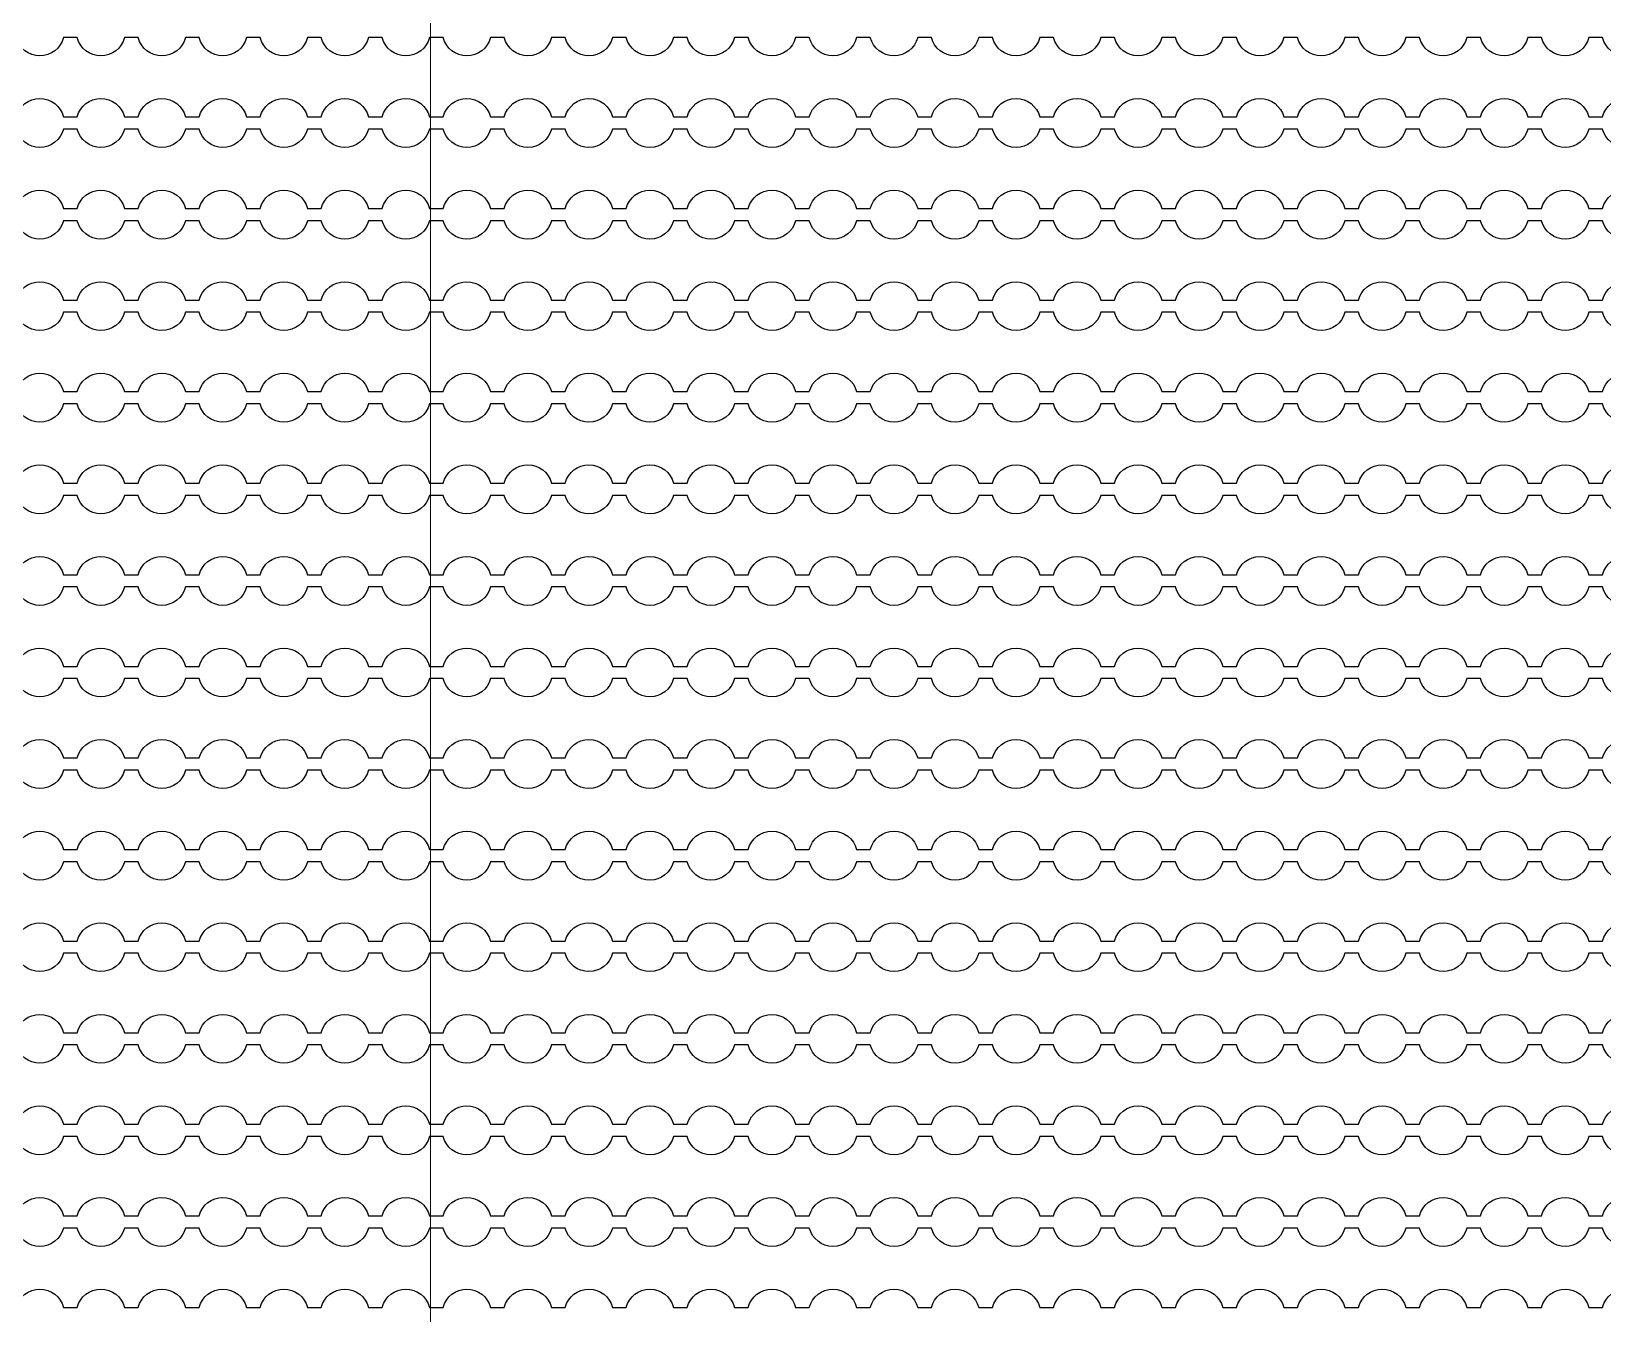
# Model space of a CAD drawing. Extents: x 4056 to 105656, y 4120 to 105720.
# Drawn here: x 64220 to 65508, y 51734 to 52784 of the extents above; entities that cross this region are included whole.
import ezdxf

# ---------------------------------------------------------------- set-up
doc = ezdxf.new("R2010")
doc.units = 13
doc.header["$MEASUREMENT"] = 0
doc.layers.add('Main Layer', color=7, linetype='Continuous', lineweight=0)

msp = doc.modelspace()

# ---------------------------------------------------------------- linework, layer by layer
at = {"lineweight": 0}
msp.add_line((64547.2, 59984.7), (64547.2, 48984.7), dxfattribs=at)
for points in [[(65546.5, 52778.9, -0.774597), (65507.7, 52778.9), (65496.5, 52778.9, -0.774597), (65457.7, 52778.9), (65446.5, 52778.9, -0.774597), (65407.7, 52778.9), (65396.5, 52778.9, -0.774597), (65357.7, 52778.9), (65346.5, 52778.9, -0.774597), (65307.7, 52778.9), (65296.5, 52778.9, -0.774597), (65257.7, 52778.9), (65246.5, 52778.9, -0.774597), (65207.7, 52778.9), (65196.5, 52778.9, -0.774597), (65157.7, 52778.9), (65146.5, 52778.9, -0.774597), (65107.7, 52778.9), (65096.5, 52778.9, -0.774597), (65057.7, 52778.9), (65046.5, 52778.9, -0.774597), (65007.7, 52778.9), (64996.5, 52778.9, -0.774597), (64957.7, 52778.9), (64946.5, 52778.9, -0.774597), (64907.7, 52778.9), (64896.5, 52778.9, -0.774597), (64857.7, 52778.9), (64846.5, 52778.9, -0.774597), (64807.7, 52778.9), (64796.5, 52778.9, -0.774597), (64757.7, 52778.9), (64746.5, 52778.9, -0.774597), (64707.7, 52778.9), (64696.5, 52778.9, -0.774597), (64657.7, 52778.9), (64646.5, 52778.9, -0.774597), (64607.7, 52778.9), (64596.5, 52778.9, -0.774597), (64557.7, 52778.9), (64546.5, 52778.9, -0.774597), (64507.7, 52778.9), (64496.5, 52778.9, -0.774597), (64457.7, 52778.9), (64446.5, 52778.9, -0.774597), (64407.7, 52778.9), (64396.5, 52778.9, -0.774597), (64357.7, 52778.9), (64346.5, 52778.9, -0.774597), (64307.7, 52778.9), (64296.5, 52778.9, -0.774597), (64257.7, 52778.9), (64246.5, 52778.9, -0.774597), (64207.7, 52778.9)], [(64207.7, 52713.9, -0.774597), (64246.5, 52713.9), (64257.7, 52713.9, -0.774597), (64296.5, 52713.9), (64307.7, 52713.9, -0.774597), (64346.5, 52713.9), (64357.7, 52713.9, -0.774597), (64396.5, 52713.9), (64407.7, 52713.9, -0.774597), (64446.5, 52713.9), (64457.7, 52713.9, -0.774597), (64496.5, 52713.9), (64507.7, 52713.9, -0.774597), (64546.5, 52713.9), (64557.7, 52713.9, -0.774597), (64596.5, 52713.9), (64607.7, 52713.9, -0.774597), (64646.5, 52713.9), (64657.7, 52713.9, -0.774597), (64696.5, 52713.9), (64707.7, 52713.9, -0.774597), (64746.5, 52713.9), (64757.7, 52713.9, -0.774597), (64796.5, 52713.9), (64807.7, 52713.9, -0.774597), (64846.5, 52713.9), (64857.7, 52713.9, -0.774597), (64896.5, 52713.9), (64907.7, 52713.9, -0.774597), (64946.5, 52713.9), (64957.7, 52713.9, -0.774597), (64996.5, 52713.9), (65007.7, 52713.9, -0.774597), (65046.5, 52713.9), (65057.7, 52713.9, -0.774597), (65096.5, 52713.9), (65107.7, 52713.9, -0.774597), (65146.5, 52713.9), (65157.7, 52713.9, -0.774597), (65196.5, 52713.9), (65207.7, 52713.9, -0.774597), (65246.5, 52713.9), (65257.7, 52713.9, -0.774597), (65296.5, 52713.9), (65307.7, 52713.9, -0.774597), (65346.5, 52713.9), (65357.7, 52713.9, -0.774597), (65396.5, 52713.9), (65407.7, 52713.9, -0.774597), (65446.5, 52713.9), (65457.7, 52713.9, -0.774597), (65496.5, 52713.9), (65507.7, 52713.9, -0.774597), (65546.5, 52713.9)], [(65546.5, 52703.9, -0.774597), (65507.7, 52703.9), (65496.5, 52703.9, -0.774597), (65457.7, 52703.9), (65446.5, 52703.9, -0.774597), (65407.7, 52703.9), (65396.5, 52703.9, -0.774597), (65357.7, 52703.9), (65346.5, 52703.9, -0.774597), (65307.7, 52703.9), (65296.5, 52703.9, -0.774597), (65257.7, 52703.9), (65246.5, 52703.9, -0.774597), (65207.7, 52703.9), (65196.5, 52703.9, -0.774597), (65157.7, 52703.9), (65146.5, 52703.9, -0.774597), (65107.7, 52703.9), (65096.5, 52703.9, -0.774597), (65057.7, 52703.9), (65046.5, 52703.9, -0.774597), (65007.7, 52703.9), (64996.5, 52703.9, -0.774597), (64957.7, 52703.9), (64946.5, 52703.9, -0.774597), (64907.7, 52703.9), (64896.5, 52703.9, -0.774597), (64857.7, 52703.9), (64846.5, 52703.9, -0.774597), (64807.7, 52703.9), (64796.5, 52703.9, -0.774597), (64757.7, 52703.9), (64746.5, 52703.9, -0.774597), (64707.7, 52703.9), (64696.5, 52703.9, -0.774597), (64657.7, 52703.9), (64646.5, 52703.9, -0.774597), (64607.7, 52703.9), (64596.5, 52703.9, -0.774597), (64557.7, 52703.9), (64546.5, 52703.9, -0.774597), (64507.7, 52703.9), (64496.5, 52703.9, -0.774597), (64457.7, 52703.9), (64446.5, 52703.9, -0.774597), (64407.7, 52703.9), (64396.5, 52703.9, -0.774597), (64357.7, 52703.9), (64346.5, 52703.9, -0.774597), (64307.7, 52703.9), (64296.5, 52703.9, -0.774597), (64257.7, 52703.9), (64246.5, 52703.9, -0.774597), (64207.7, 52703.9)], [(64207.7, 52638.9, -0.774597), (64246.5, 52638.9), (64257.7, 52638.9, -0.774597), (64296.5, 52638.9), (64307.7, 52638.9, -0.774597), (64346.5, 52638.9), (64357.7, 52638.9, -0.774597), (64396.5, 52638.9), (64407.7, 52638.9, -0.774597), (64446.5, 52638.9), (64457.7, 52638.9, -0.774597), (64496.5, 52638.9), (64507.7, 52638.9, -0.774597), (64546.5, 52638.9), (64557.7, 52638.9, -0.774597), (64596.5, 52638.9), (64607.7, 52638.9, -0.774597), (64646.5, 52638.9), (64657.7, 52638.9, -0.774597), (64696.5, 52638.9), (64707.7, 52638.9, -0.774597), (64746.5, 52638.9), (64757.7, 52638.9, -0.774597), (64796.5, 52638.9), (64807.7, 52638.9, -0.774597), (64846.5, 52638.9), (64857.7, 52638.9, -0.774597), (64896.5, 52638.9), (64907.7, 52638.9, -0.774597), (64946.5, 52638.9), (64957.7, 52638.9, -0.774597), (64996.5, 52638.9), (65007.7, 52638.9, -0.774597), (65046.5, 52638.9), (65057.7, 52638.9, -0.774597), (65096.5, 52638.9), (65107.7, 52638.9, -0.774597), (65146.5, 52638.9), (65157.7, 52638.9, -0.774597), (65196.5, 52638.9), (65207.7, 52638.9, -0.774597), (65246.5, 52638.9), (65257.7, 52638.9, -0.774597), (65296.5, 52638.9), (65307.7, 52638.9, -0.774597), (65346.5, 52638.9), (65357.7, 52638.9, -0.774597), (65396.5, 52638.9), (65407.7, 52638.9, -0.774597), (65446.5, 52638.9), (65457.7, 52638.9, -0.774597), (65496.5, 52638.9), (65507.7, 52638.9, -0.774597), (65546.5, 52638.9)], [(65546.5, 52628.9, -0.774597), (65507.7, 52628.9), (65496.5, 52628.9, -0.774597), (65457.7, 52628.9), (65446.5, 52628.9, -0.774597), (65407.7, 52628.9), (65396.5, 52628.9, -0.774597), (65357.7, 52628.9), (65346.5, 52628.9, -0.774597), (65307.7, 52628.9), (65296.5, 52628.9, -0.774597), (65257.7, 52628.9), (65246.5, 52628.9, -0.774597), (65207.7, 52628.9), (65196.5, 52628.9, -0.774597), (65157.7, 52628.9), (65146.5, 52628.9, -0.774597), (65107.7, 52628.9), (65096.5, 52628.9, -0.774597), (65057.7, 52628.9), (65046.5, 52628.9, -0.774597), (65007.7, 52628.9), (64996.5, 52628.9, -0.774597), (64957.7, 52628.9), (64946.5, 52628.9, -0.774597), (64907.7, 52628.9), (64896.5, 52628.9, -0.774597), (64857.7, 52628.9), (64846.5, 52628.9, -0.774597), (64807.7, 52628.9), (64796.5, 52628.9, -0.774597), (64757.7, 52628.9), (64746.5, 52628.9, -0.774597), (64707.7, 52628.9), (64696.5, 52628.9, -0.774597), (64657.7, 52628.9), (64646.5, 52628.9, -0.774597), (64607.7, 52628.9), (64596.5, 52628.9, -0.774597), (64557.7, 52628.9), (64546.5, 52628.9, -0.774597), (64507.7, 52628.9), (64496.5, 52628.9, -0.774597), (64457.7, 52628.9), (64446.5, 52628.9, -0.774597), (64407.7, 52628.9), (64396.5, 52628.9, -0.774597), (64357.7, 52628.9), (64346.5, 52628.9, -0.774597), (64307.7, 52628.9), (64296.5, 52628.9, -0.774597), (64257.7, 52628.9), (64246.5, 52628.9, -0.774597), (64207.7, 52628.9)], [(64207.7, 52563.9, -0.774597), (64246.5, 52563.9), (64257.7, 52563.9, -0.774597), (64296.5, 52563.9), (64307.7, 52563.9, -0.774597), (64346.5, 52563.9), (64357.7, 52563.9, -0.774597), (64396.5, 52563.9), (64407.7, 52563.9, -0.774597), (64446.5, 52563.9), (64457.7, 52563.9, -0.774597), (64496.5, 52563.9), (64507.7, 52563.9, -0.774597), (64546.5, 52563.9), (64557.7, 52563.9, -0.774597), (64596.5, 52563.9), (64607.7, 52563.9, -0.774597), (64646.5, 52563.9), (64657.7, 52563.9, -0.774597), (64696.5, 52563.9), (64707.7, 52563.9, -0.774597), (64746.5, 52563.9), (64757.7, 52563.9, -0.774597), (64796.5, 52563.9), (64807.7, 52563.9, -0.774597), (64846.5, 52563.9), (64857.7, 52563.9, -0.774597), (64896.5, 52563.9), (64907.7, 52563.9, -0.774597), (64946.5, 52563.9), (64957.7, 52563.9, -0.774597), (64996.5, 52563.9), (65007.7, 52563.9, -0.774597), (65046.5, 52563.9), (65057.7, 52563.9, -0.774597), (65096.5, 52563.9), (65107.7, 52563.9, -0.774597), (65146.5, 52563.9), (65157.7, 52563.9, -0.774597), (65196.5, 52563.9), (65207.7, 52563.9, -0.774597), (65246.5, 52563.9), (65257.7, 52563.9, -0.774597), (65296.5, 52563.9), (65307.7, 52563.9, -0.774597), (65346.5, 52563.9), (65357.7, 52563.9, -0.774597), (65396.5, 52563.9), (65407.7, 52563.9, -0.774597), (65446.5, 52563.9), (65457.7, 52563.9, -0.774597), (65496.5, 52563.9), (65507.7, 52563.9, -0.774597), (65546.5, 52563.9)], [(65546.5, 52553.9, -0.774597), (65507.7, 52553.9), (65496.5, 52553.9, -0.774597), (65457.7, 52553.9), (65446.5, 52553.9, -0.774597), (65407.7, 52553.9), (65396.5, 52553.9, -0.774597), (65357.7, 52553.9), (65346.5, 52553.9, -0.774597), (65307.7, 52553.9), (65296.5, 52553.9, -0.774597), (65257.7, 52553.9), (65246.5, 52553.9, -0.774597), (65207.7, 52553.9), (65196.5, 52553.9, -0.774597), (65157.7, 52553.9), (65146.5, 52553.9, -0.774597), (65107.7, 52553.9), (65096.5, 52553.9, -0.774597), (65057.7, 52553.9), (65046.5, 52553.9, -0.774597), (65007.7, 52553.9), (64996.5, 52553.9, -0.774597), (64957.7, 52553.9), (64946.5, 52553.9, -0.774597), (64907.7, 52553.9), (64896.5, 52553.9, -0.774597), (64857.7, 52553.9), (64846.5, 52553.9, -0.774597), (64807.7, 52553.9), (64796.5, 52553.9, -0.774597), (64757.7, 52553.9), (64746.5, 52553.9, -0.774597), (64707.7, 52553.9), (64696.5, 52553.9, -0.774597), (64657.7, 52553.9), (64646.5, 52553.9, -0.774597), (64607.7, 52553.9), (64596.5, 52553.9, -0.774597), (64557.7, 52553.9), (64546.5, 52553.9, -0.774597), (64507.7, 52553.9), (64496.5, 52553.9, -0.774597), (64457.7, 52553.9), (64446.5, 52553.9, -0.774597), (64407.7, 52553.9), (64396.5, 52553.9, -0.774597), (64357.7, 52553.9), (64346.5, 52553.9, -0.774597), (64307.7, 52553.9), (64296.5, 52553.9, -0.774597), (64257.7, 52553.9), (64246.5, 52553.9, -0.774597), (64207.7, 52553.9)], [(64207.7, 52488.9, -0.774597), (64246.5, 52488.9), (64257.7, 52488.9, -0.774597), (64296.5, 52488.9), (64307.7, 52488.9, -0.774597), (64346.5, 52488.9), (64357.7, 52488.9, -0.774597), (64396.5, 52488.9), (64407.7, 52488.9, -0.774597), (64446.5, 52488.9), (64457.7, 52488.9, -0.774597), (64496.5, 52488.9), (64507.7, 52488.9, -0.774597), (64546.5, 52488.9), (64557.7, 52488.9, -0.774597), (64596.5, 52488.9), (64607.7, 52488.9, -0.774597), (64646.5, 52488.9), (64657.7, 52488.9, -0.774597), (64696.5, 52488.9), (64707.7, 52488.9, -0.774597), (64746.5, 52488.9), (64757.7, 52488.9, -0.774597), (64796.5, 52488.9), (64807.7, 52488.9, -0.774597), (64846.5, 52488.9), (64857.7, 52488.9, -0.774597), (64896.5, 52488.9), (64907.7, 52488.9, -0.774597), (64946.5, 52488.9), (64957.7, 52488.9, -0.774597), (64996.5, 52488.9), (65007.7, 52488.9, -0.774597), (65046.5, 52488.9), (65057.7, 52488.9, -0.774597), (65096.5, 52488.9), (65107.7, 52488.9, -0.774597), (65146.5, 52488.9), (65157.7, 52488.9, -0.774597), (65196.5, 52488.9), (65207.7, 52488.9, -0.774597), (65246.5, 52488.9), (65257.7, 52488.9, -0.774597), (65296.5, 52488.9), (65307.7, 52488.9, -0.774597), (65346.5, 52488.9), (65357.7, 52488.9, -0.774597), (65396.5, 52488.9), (65407.7, 52488.9, -0.774597), (65446.5, 52488.9), (65457.7, 52488.9, -0.774597), (65496.5, 52488.9), (65507.7, 52488.9, -0.774597), (65546.5, 52488.9)], [(65546.5, 52478.9, -0.774597), (65507.7, 52478.9), (65496.5, 52478.9, -0.774597), (65457.7, 52478.9), (65446.5, 52478.9, -0.774597), (65407.7, 52478.9), (65396.5, 52478.9, -0.774597), (65357.7, 52478.9), (65346.5, 52478.9, -0.774597), (65307.7, 52478.9), (65296.5, 52478.9, -0.774597), (65257.7, 52478.9), (65246.5, 52478.9, -0.774597), (65207.7, 52478.9), (65196.5, 52478.9, -0.774597), (65157.7, 52478.9), (65146.5, 52478.9, -0.774597), (65107.7, 52478.9), (65096.5, 52478.9, -0.774597), (65057.7, 52478.9), (65046.5, 52478.9, -0.774597), (65007.7, 52478.9), (64996.5, 52478.9, -0.774597), (64957.7, 52478.9), (64946.5, 52478.9, -0.774597), (64907.7, 52478.9), (64896.5, 52478.9, -0.774597), (64857.7, 52478.9), (64846.5, 52478.9, -0.774597), (64807.7, 52478.9), (64796.5, 52478.9, -0.774597), (64757.7, 52478.9), (64746.5, 52478.9, -0.774597), (64707.7, 52478.9), (64696.5, 52478.9, -0.774597), (64657.7, 52478.9), (64646.5, 52478.9, -0.774597), (64607.7, 52478.9), (64596.5, 52478.9, -0.774597), (64557.7, 52478.9), (64546.5, 52478.9, -0.774597), (64507.7, 52478.9), (64496.5, 52478.9, -0.774597), (64457.7, 52478.9), (64446.5, 52478.9, -0.774597), (64407.7, 52478.9), (64396.5, 52478.9, -0.774597), (64357.7, 52478.9), (64346.5, 52478.9, -0.774597), (64307.7, 52478.9), (64296.5, 52478.9, -0.774597), (64257.7, 52478.9), (64246.5, 52478.9, -0.774597), (64207.7, 52478.9)], [(64207.7, 52413.9, -0.774597), (64246.5, 52413.9), (64257.7, 52413.9, -0.774597), (64296.5, 52413.9), (64307.7, 52413.9, -0.774597), (64346.5, 52413.9), (64357.7, 52413.9, -0.774597), (64396.5, 52413.9), (64407.7, 52413.9, -0.774597), (64446.5, 52413.9), (64457.7, 52413.9, -0.774597), (64496.5, 52413.9), (64507.7, 52413.9, -0.774597), (64546.5, 52413.9), (64557.7, 52413.9, -0.774597), (64596.5, 52413.9), (64607.7, 52413.9, -0.774597), (64646.5, 52413.9), (64657.7, 52413.9, -0.774597), (64696.5, 52413.9), (64707.7, 52413.9, -0.774597), (64746.5, 52413.9), (64757.7, 52413.9, -0.774597), (64796.5, 52413.9), (64807.7, 52413.9, -0.774597), (64846.5, 52413.9), (64857.7, 52413.9, -0.774597), (64896.5, 52413.9), (64907.7, 52413.9, -0.774597), (64946.5, 52413.9), (64957.7, 52413.9, -0.774597), (64996.5, 52413.9), (65007.7, 52413.9, -0.774597), (65046.5, 52413.9), (65057.7, 52413.9, -0.774597), (65096.5, 52413.9), (65107.7, 52413.9, -0.774597), (65146.5, 52413.9), (65157.7, 52413.9, -0.774597), (65196.5, 52413.9), (65207.7, 52413.9, -0.774597), (65246.5, 52413.9), (65257.7, 52413.9, -0.774597), (65296.5, 52413.9), (65307.7, 52413.9, -0.774597), (65346.5, 52413.9), (65357.7, 52413.9, -0.774597), (65396.5, 52413.9), (65407.7, 52413.9, -0.774597), (65446.5, 52413.9), (65457.7, 52413.9, -0.774597), (65496.5, 52413.9), (65507.7, 52413.9, -0.774597), (65546.5, 52413.9)], [(65546.5, 52403.9, -0.774597), (65507.7, 52403.9), (65496.5, 52403.9, -0.774597), (65457.7, 52403.9), (65446.5, 52403.9, -0.774597), (65407.7, 52403.9), (65396.5, 52403.9, -0.774597), (65357.7, 52403.9), (65346.5, 52403.9, -0.774597), (65307.7, 52403.9), (65296.5, 52403.9, -0.774597), (65257.7, 52403.9), (65246.5, 52403.9, -0.774597), (65207.7, 52403.9), (65196.5, 52403.9, -0.774597), (65157.7, 52403.9), (65146.5, 52403.9, -0.774597), (65107.7, 52403.9), (65096.5, 52403.9, -0.774597), (65057.7, 52403.9), (65046.5, 52403.9, -0.774597), (65007.7, 52403.9), (64996.5, 52403.9, -0.774597), (64957.7, 52403.9), (64946.5, 52403.9, -0.774597), (64907.7, 52403.9), (64896.5, 52403.9, -0.774597), (64857.7, 52403.9), (64846.5, 52403.9, -0.774597), (64807.7, 52403.9), (64796.5, 52403.9, -0.774597), (64757.7, 52403.9), (64746.5, 52403.9, -0.774597), (64707.7, 52403.9), (64696.5, 52403.9, -0.774597), (64657.7, 52403.9), (64646.5, 52403.9, -0.774597), (64607.7, 52403.9), (64596.5, 52403.9, -0.774597), (64557.7, 52403.9), (64546.5, 52403.9, -0.774597), (64507.7, 52403.9), (64496.5, 52403.9, -0.774597), (64457.7, 52403.9), (64446.5, 52403.9, -0.774597), (64407.7, 52403.9), (64396.5, 52403.9, -0.774597), (64357.7, 52403.9), (64346.5, 52403.9, -0.774597), (64307.7, 52403.9), (64296.5, 52403.9, -0.774597), (64257.7, 52403.9), (64246.5, 52403.9, -0.774597), (64207.7, 52403.9)], [(64207.7, 52338.9, -0.774597), (64246.5, 52338.9), (64257.7, 52338.9, -0.774597), (64296.5, 52338.9), (64307.7, 52338.9, -0.774597), (64346.5, 52338.9), (64357.7, 52338.9, -0.774597), (64396.5, 52338.9), (64407.7, 52338.9, -0.774597), (64446.5, 52338.9), (64457.7, 52338.9, -0.774597), (64496.5, 52338.9), (64507.7, 52338.9, -0.774597), (64546.5, 52338.9), (64557.7, 52338.9, -0.774597), (64596.5, 52338.9), (64607.7, 52338.9, -0.774597), (64646.5, 52338.9), (64657.7, 52338.9, -0.774597), (64696.5, 52338.9), (64707.7, 52338.9, -0.774597), (64746.5, 52338.9), (64757.7, 52338.9, -0.774597), (64796.5, 52338.9), (64807.7, 52338.9, -0.774597), (64846.5, 52338.9), (64857.7, 52338.9, -0.774597), (64896.5, 52338.9), (64907.7, 52338.9, -0.774597), (64946.5, 52338.9), (64957.7, 52338.9, -0.774597), (64996.5, 52338.9), (65007.7, 52338.9, -0.774597), (65046.5, 52338.9), (65057.7, 52338.9, -0.774597), (65096.5, 52338.9), (65107.7, 52338.9, -0.774597), (65146.5, 52338.9), (65157.7, 52338.9, -0.774597), (65196.5, 52338.9), (65207.7, 52338.9, -0.774597), (65246.5, 52338.9), (65257.7, 52338.9, -0.774597), (65296.5, 52338.9), (65307.7, 52338.9, -0.774597), (65346.5, 52338.9), (65357.7, 52338.9, -0.774597), (65396.5, 52338.9), (65407.7, 52338.9, -0.774597), (65446.5, 52338.9), (65457.7, 52338.9, -0.774597), (65496.5, 52338.9), (65507.7, 52338.9, -0.774597), (65546.5, 52338.9)], [(65546.5, 52328.9, -0.774597), (65507.7, 52328.9), (65496.5, 52328.9, -0.774597), (65457.7, 52328.9), (65446.5, 52328.9, -0.774597), (65407.7, 52328.9), (65396.5, 52328.9, -0.774597), (65357.7, 52328.9), (65346.5, 52328.9, -0.774597), (65307.7, 52328.9), (65296.5, 52328.9, -0.774597), (65257.7, 52328.9), (65246.5, 52328.9, -0.774597), (65207.7, 52328.9), (65196.5, 52328.9, -0.774597), (65157.7, 52328.9), (65146.5, 52328.9, -0.774597), (65107.7, 52328.9), (65096.5, 52328.9, -0.774597), (65057.7, 52328.9), (65046.5, 52328.9, -0.774597), (65007.7, 52328.9), (64996.5, 52328.9, -0.774597), (64957.7, 52328.9), (64946.5, 52328.9, -0.774597), (64907.7, 52328.9), (64896.5, 52328.9, -0.774597), (64857.7, 52328.9), (64846.5, 52328.9, -0.774597), (64807.7, 52328.9), (64796.5, 52328.9, -0.774597), (64757.7, 52328.9), (64746.5, 52328.9, -0.774597), (64707.7, 52328.9), (64696.5, 52328.9, -0.774597), (64657.7, 52328.9), (64646.5, 52328.9, -0.774597), (64607.7, 52328.9), (64596.5, 52328.9, -0.774597), (64557.7, 52328.9), (64546.5, 52328.9, -0.774597), (64507.7, 52328.9), (64496.5, 52328.9, -0.774597), (64457.7, 52328.9), (64446.5, 52328.9, -0.774597), (64407.7, 52328.9), (64396.5, 52328.9, -0.774597), (64357.7, 52328.9), (64346.5, 52328.9, -0.774597), (64307.7, 52328.9), (64296.5, 52328.9, -0.774597), (64257.7, 52328.9), (64246.5, 52328.9, -0.774597), (64207.7, 52328.9)], [(64207.7, 52263.9, -0.774597), (64246.5, 52263.9), (64257.7, 52263.9, -0.774597), (64296.5, 52263.9), (64307.7, 52263.9, -0.774597), (64346.5, 52263.9), (64357.7, 52263.9, -0.774597), (64396.5, 52263.9), (64407.7, 52263.9, -0.774597), (64446.5, 52263.9), (64457.7, 52263.9, -0.774597), (64496.5, 52263.9), (64507.7, 52263.9, -0.774597), (64546.5, 52263.9), (64557.7, 52263.9, -0.774597), (64596.5, 52263.9), (64607.7, 52263.9, -0.774597), (64646.5, 52263.9), (64657.7, 52263.9, -0.774597), (64696.5, 52263.9), (64707.7, 52263.9, -0.774597), (64746.5, 52263.9), (64757.7, 52263.9, -0.774597), (64796.5, 52263.9), (64807.7, 52263.9, -0.774597), (64846.5, 52263.9), (64857.7, 52263.9, -0.774597), (64896.5, 52263.9), (64907.7, 52263.9, -0.774597), (64946.5, 52263.9), (64957.7, 52263.9, -0.774597), (64996.5, 52263.9), (65007.7, 52263.9, -0.774597), (65046.5, 52263.9), (65057.7, 52263.9, -0.774597), (65096.5, 52263.9), (65107.7, 52263.9, -0.774597), (65146.5, 52263.9), (65157.7, 52263.9, -0.774597), (65196.5, 52263.9), (65207.7, 52263.9, -0.774597), (65246.5, 52263.9), (65257.7, 52263.9, -0.774597), (65296.5, 52263.9), (65307.7, 52263.9, -0.774597), (65346.5, 52263.9), (65357.7, 52263.9, -0.774597), (65396.5, 52263.9), (65407.7, 52263.9, -0.774597), (65446.5, 52263.9), (65457.7, 52263.9, -0.774597), (65496.5, 52263.9), (65507.7, 52263.9, -0.774597), (65546.5, 52263.9)], [(65546.5, 52253.9, -0.774597), (65507.7, 52253.9), (65496.5, 52253.9, -0.774597), (65457.7, 52253.9), (65446.5, 52253.9, -0.774597), (65407.7, 52253.9), (65396.5, 52253.9, -0.774597), (65357.7, 52253.9), (65346.5, 52253.9, -0.774597), (65307.7, 52253.9), (65296.5, 52253.9, -0.774597), (65257.7, 52253.9), (65246.5, 52253.9, -0.774597), (65207.7, 52253.9), (65196.5, 52253.9, -0.774597), (65157.7, 52253.9), (65146.5, 52253.9, -0.774597), (65107.7, 52253.9), (65096.5, 52253.9, -0.774597), (65057.7, 52253.9), (65046.5, 52253.9, -0.774597), (65007.7, 52253.9), (64996.5, 52253.9, -0.774597), (64957.7, 52253.9), (64946.5, 52253.9, -0.774597), (64907.7, 52253.9), (64896.5, 52253.9, -0.774597), (64857.7, 52253.9), (64846.5, 52253.9, -0.774597), (64807.7, 52253.9), (64796.5, 52253.9, -0.774597), (64757.7, 52253.9), (64746.5, 52253.9, -0.774597), (64707.7, 52253.9), (64696.5, 52253.9, -0.774597), (64657.7, 52253.9), (64646.5, 52253.9, -0.774597), (64607.7, 52253.9), (64596.5, 52253.9, -0.774597), (64557.7, 52253.9), (64546.5, 52253.9, -0.774597), (64507.7, 52253.9), (64496.5, 52253.9, -0.774597), (64457.7, 52253.9), (64446.5, 52253.9, -0.774597), (64407.7, 52253.9), (64396.5, 52253.9, -0.774597), (64357.7, 52253.9), (64346.5, 52253.9, -0.774597), (64307.7, 52253.9), (64296.5, 52253.9, -0.774597), (64257.7, 52253.9), (64246.5, 52253.9, -0.774597), (64207.7, 52253.9)], [(64207.7, 52188.9, -0.774597), (64246.5, 52188.9), (64257.7, 52188.9, -0.774597), (64296.5, 52188.9), (64307.7, 52188.9, -0.774597), (64346.5, 52188.9), (64357.7, 52188.9, -0.774597), (64396.5, 52188.9), (64407.7, 52188.9, -0.774597), (64446.5, 52188.9), (64457.7, 52188.9, -0.774597), (64496.5, 52188.9), (64507.7, 52188.9, -0.774597), (64546.5, 52188.9), (64557.7, 52188.9, -0.774597), (64596.5, 52188.9), (64607.7, 52188.9, -0.774597), (64646.5, 52188.9), (64657.7, 52188.9, -0.774597), (64696.5, 52188.9), (64707.7, 52188.9, -0.774597), (64746.5, 52188.9), (64757.7, 52188.9, -0.774597), (64796.5, 52188.9), (64807.7, 52188.9, -0.774597), (64846.5, 52188.9), (64857.7, 52188.9, -0.774597), (64896.5, 52188.9), (64907.7, 52188.9, -0.774597), (64946.5, 52188.9), (64957.7, 52188.9, -0.774597), (64996.5, 52188.9), (65007.7, 52188.9, -0.774597), (65046.5, 52188.9), (65057.7, 52188.9, -0.774597), (65096.5, 52188.9), (65107.7, 52188.9, -0.774597), (65146.5, 52188.9), (65157.7, 52188.9, -0.774597), (65196.5, 52188.9), (65207.7, 52188.9, -0.774597), (65246.5, 52188.9), (65257.7, 52188.9, -0.774597), (65296.5, 52188.9), (65307.7, 52188.9, -0.774597), (65346.5, 52188.9), (65357.7, 52188.9, -0.774597), (65396.5, 52188.9), (65407.7, 52188.9, -0.774597), (65446.5, 52188.9), (65457.7, 52188.9, -0.774597), (65496.5, 52188.9), (65507.7, 52188.9, -0.774597), (65546.5, 52188.9)], [(65546.5, 52178.9, -0.774597), (65507.7, 52178.9), (65496.5, 52178.9, -0.774597), (65457.7, 52178.9), (65446.5, 52178.9, -0.774597), (65407.7, 52178.9), (65396.5, 52178.9, -0.774597), (65357.7, 52178.9), (65346.5, 52178.9, -0.774597), (65307.7, 52178.9), (65296.5, 52178.9, -0.774597), (65257.7, 52178.9), (65246.5, 52178.9, -0.774597), (65207.7, 52178.9), (65196.5, 52178.9, -0.774597), (65157.7, 52178.9), (65146.5, 52178.9, -0.774597), (65107.7, 52178.9), (65096.5, 52178.9, -0.774597), (65057.7, 52178.9), (65046.5, 52178.9, -0.774597), (65007.7, 52178.9), (64996.5, 52178.9, -0.774597), (64957.7, 52178.9), (64946.5, 52178.9, -0.774597), (64907.7, 52178.9), (64896.5, 52178.9, -0.774597), (64857.7, 52178.9), (64846.5, 52178.9, -0.774597), (64807.7, 52178.9), (64796.5, 52178.9, -0.774597), (64757.7, 52178.9), (64746.5, 52178.9, -0.774597), (64707.7, 52178.9), (64696.5, 52178.9, -0.774597), (64657.7, 52178.9), (64646.5, 52178.9, -0.774597), (64607.7, 52178.9), (64596.5, 52178.9, -0.774597), (64557.7, 52178.9), (64546.5, 52178.9, -0.774597), (64507.7, 52178.9), (64496.5, 52178.9, -0.774597), (64457.7, 52178.9), (64446.5, 52178.9, -0.774597), (64407.7, 52178.9), (64396.5, 52178.9, -0.774597), (64357.7, 52178.9), (64346.5, 52178.9, -0.774597), (64307.7, 52178.9), (64296.5, 52178.9, -0.774597), (64257.7, 52178.9), (64246.5, 52178.9, -0.774597), (64207.7, 52178.9)], [(64207.7, 52113.9, -0.774597), (64246.5, 52113.9), (64257.7, 52113.9, -0.774597), (64296.5, 52113.9), (64307.7, 52113.9, -0.774597), (64346.5, 52113.9), (64357.7, 52113.9, -0.774597), (64396.5, 52113.9), (64407.7, 52113.9, -0.774597), (64446.5, 52113.9), (64457.7, 52113.9, -0.774597), (64496.5, 52113.9), (64507.7, 52113.9, -0.774597), (64546.5, 52113.9), (64557.7, 52113.9, -0.774597), (64596.5, 52113.9), (64607.7, 52113.9, -0.774597), (64646.5, 52113.9), (64657.7, 52113.9, -0.774597), (64696.5, 52113.9), (64707.7, 52113.9, -0.774597), (64746.5, 52113.9), (64757.7, 52113.9, -0.774597), (64796.5, 52113.9), (64807.7, 52113.9, -0.774597), (64846.5, 52113.9), (64857.7, 52113.9, -0.774597), (64896.5, 52113.9), (64907.7, 52113.9, -0.774597), (64946.5, 52113.9), (64957.7, 52113.9, -0.774597), (64996.5, 52113.9), (65007.7, 52113.9, -0.774597), (65046.5, 52113.9), (65057.7, 52113.9, -0.774597), (65096.5, 52113.9), (65107.7, 52113.9, -0.774597), (65146.5, 52113.9), (65157.7, 52113.9, -0.774597), (65196.5, 52113.9), (65207.7, 52113.9, -0.774597), (65246.5, 52113.9), (65257.7, 52113.9, -0.774597), (65296.5, 52113.9), (65307.7, 52113.9, -0.774597), (65346.5, 52113.9), (65357.7, 52113.9, -0.774597), (65396.5, 52113.9), (65407.7, 52113.9, -0.774597), (65446.5, 52113.9), (65457.7, 52113.9, -0.774597), (65496.5, 52113.9), (65507.7, 52113.9, -0.774597), (65546.5, 52113.9)], [(65546.5, 52103.9, -0.774597), (65507.7, 52103.9), (65496.5, 52103.9, -0.774597), (65457.7, 52103.9), (65446.5, 52103.9, -0.774597), (65407.7, 52103.9), (65396.5, 52103.9, -0.774597), (65357.7, 52103.9), (65346.5, 52103.9, -0.774597), (65307.7, 52103.9), (65296.5, 52103.9, -0.774597), (65257.7, 52103.9), (65246.5, 52103.9, -0.774597), (65207.7, 52103.9), (65196.5, 52103.9, -0.774597), (65157.7, 52103.9), (65146.5, 52103.9, -0.774597), (65107.7, 52103.9), (65096.5, 52103.9, -0.774597), (65057.7, 52103.9), (65046.5, 52103.9, -0.774597), (65007.7, 52103.9), (64996.5, 52103.9, -0.774597), (64957.7, 52103.9), (64946.5, 52103.9, -0.774597), (64907.7, 52103.9), (64896.5, 52103.9, -0.774597), (64857.7, 52103.9), (64846.5, 52103.9, -0.774597), (64807.7, 52103.9), (64796.5, 52103.9, -0.774597), (64757.7, 52103.9), (64746.5, 52103.9, -0.774597), (64707.7, 52103.9), (64696.5, 52103.9, -0.774597), (64657.7, 52103.9), (64646.5, 52103.9, -0.774597), (64607.7, 52103.9), (64596.5, 52103.9, -0.774597), (64557.7, 52103.9), (64546.5, 52103.9, -0.774597), (64507.7, 52103.9), (64496.5, 52103.9, -0.774597), (64457.7, 52103.9), (64446.5, 52103.9, -0.774597), (64407.7, 52103.9), (64396.5, 52103.9, -0.774597), (64357.7, 52103.9), (64346.5, 52103.9, -0.774597), (64307.7, 52103.9), (64296.5, 52103.9, -0.774597), (64257.7, 52103.9), (64246.5, 52103.9, -0.774597), (64207.7, 52103.9)], [(64207.7, 52038.9, -0.774597), (64246.5, 52038.9), (64257.7, 52038.9, -0.774597), (64296.5, 52038.9), (64307.7, 52038.9, -0.774597), (64346.5, 52038.9), (64357.7, 52038.9, -0.774597), (64396.5, 52038.9), (64407.7, 52038.9, -0.774597), (64446.5, 52038.9), (64457.7, 52038.9, -0.774597), (64496.5, 52038.9), (64507.7, 52038.9, -0.774597), (64546.5, 52038.9), (64557.7, 52038.9, -0.774597), (64596.5, 52038.9), (64607.7, 52038.9, -0.774597), (64646.5, 52038.9), (64657.7, 52038.9, -0.774597), (64696.5, 52038.9), (64707.7, 52038.9, -0.774597), (64746.5, 52038.9), (64757.7, 52038.9, -0.774597), (64796.5, 52038.9), (64807.7, 52038.9, -0.774597), (64846.5, 52038.9), (64857.7, 52038.9, -0.774597), (64896.5, 52038.9), (64907.7, 52038.9, -0.774597), (64946.5, 52038.9), (64957.7, 52038.9, -0.774597), (64996.5, 52038.9), (65007.7, 52038.9, -0.774597), (65046.5, 52038.9), (65057.7, 52038.9, -0.774597), (65096.5, 52038.9), (65107.7, 52038.9, -0.774597), (65146.5, 52038.9), (65157.7, 52038.9, -0.774597), (65196.5, 52038.9), (65207.7, 52038.9, -0.774597), (65246.5, 52038.9), (65257.7, 52038.9, -0.774597), (65296.5, 52038.9), (65307.7, 52038.9, -0.774597), (65346.5, 52038.9), (65357.7, 52038.9, -0.774597), (65396.5, 52038.9), (65407.7, 52038.9, -0.774597), (65446.5, 52038.9), (65457.7, 52038.9, -0.774597), (65496.5, 52038.9), (65507.7, 52038.9, -0.774597), (65546.5, 52038.9)], [(65546.5, 52028.9, -0.774597), (65507.7, 52028.9), (65496.5, 52028.9, -0.774597), (65457.7, 52028.9), (65446.5, 52028.9, -0.774597), (65407.7, 52028.9), (65396.5, 52028.9, -0.774597), (65357.7, 52028.9), (65346.5, 52028.9, -0.774597), (65307.7, 52028.9), (65296.5, 52028.9, -0.774597), (65257.7, 52028.9), (65246.5, 52028.9, -0.774597), (65207.7, 52028.9), (65196.5, 52028.9, -0.774597), (65157.7, 52028.9), (65146.5, 52028.9, -0.774597), (65107.7, 52028.9), (65096.5, 52028.9, -0.774597), (65057.7, 52028.9), (65046.5, 52028.9, -0.774597), (65007.7, 52028.9), (64996.5, 52028.9, -0.774597), (64957.7, 52028.9), (64946.5, 52028.9, -0.774597), (64907.7, 52028.9), (64896.5, 52028.9, -0.774597), (64857.7, 52028.9), (64846.5, 52028.9, -0.774597), (64807.7, 52028.9), (64796.5, 52028.9, -0.774597), (64757.7, 52028.9), (64746.5, 52028.9, -0.774597), (64707.7, 52028.9), (64696.5, 52028.9, -0.774597), (64657.7, 52028.9), (64646.5, 52028.9, -0.774597), (64607.7, 52028.9), (64596.5, 52028.9, -0.774597), (64557.7, 52028.9), (64546.5, 52028.9, -0.774597), (64507.7, 52028.9), (64496.5, 52028.9, -0.774597), (64457.7, 52028.9), (64446.5, 52028.9, -0.774597), (64407.7, 52028.9), (64396.5, 52028.9, -0.774597), (64357.7, 52028.9), (64346.5, 52028.9, -0.774597), (64307.7, 52028.9), (64296.5, 52028.9, -0.774597), (64257.7, 52028.9), (64246.5, 52028.9, -0.774597), (64207.7, 52028.9)], [(64207.7, 51963.9, -0.774597), (64246.5, 51963.9), (64257.7, 51963.9, -0.774597), (64296.5, 51963.9), (64307.7, 51963.9, -0.774597), (64346.5, 51963.9), (64357.7, 51963.9, -0.774597), (64396.5, 51963.9), (64407.7, 51963.9, -0.774597), (64446.5, 51963.9), (64457.7, 51963.9, -0.774597), (64496.5, 51963.9), (64507.7, 51963.9, -0.774597), (64546.5, 51963.9), (64557.7, 51963.9, -0.774597), (64596.5, 51963.9), (64607.7, 51963.9, -0.774597), (64646.5, 51963.9), (64657.7, 51963.9, -0.774597), (64696.5, 51963.9), (64707.7, 51963.9, -0.774597), (64746.5, 51963.9), (64757.7, 51963.9, -0.774597), (64796.5, 51963.9), (64807.7, 51963.9, -0.774597), (64846.5, 51963.9), (64857.7, 51963.9, -0.774597), (64896.5, 51963.9), (64907.7, 51963.9, -0.774597), (64946.5, 51963.9), (64957.7, 51963.9, -0.774597), (64996.5, 51963.9), (65007.7, 51963.9, -0.774597), (65046.5, 51963.9), (65057.7, 51963.9, -0.774597), (65096.5, 51963.9), (65107.7, 51963.9, -0.774597), (65146.5, 51963.9), (65157.7, 51963.9, -0.774597), (65196.5, 51963.9), (65207.7, 51963.9, -0.774597), (65246.5, 51963.9), (65257.7, 51963.9, -0.774597), (65296.5, 51963.9), (65307.7, 51963.9, -0.774597), (65346.5, 51963.9), (65357.7, 51963.9, -0.774597), (65396.5, 51963.9), (65407.7, 51963.9, -0.774597), (65446.5, 51963.9), (65457.7, 51963.9, -0.774597), (65496.5, 51963.9), (65507.7, 51963.9, -0.774597), (65546.5, 51963.9)], [(65546.5, 51953.9, -0.774597), (65507.7, 51953.9), (65496.5, 51953.9, -0.774597), (65457.7, 51953.9), (65446.5, 51953.9, -0.774597), (65407.7, 51953.9), (65396.5, 51953.9, -0.774597), (65357.7, 51953.9), (65346.5, 51953.9, -0.774597), (65307.7, 51953.9), (65296.5, 51953.9, -0.774597), (65257.7, 51953.9), (65246.5, 51953.9, -0.774597), (65207.7, 51953.9), (65196.5, 51953.9, -0.774597), (65157.7, 51953.9), (65146.5, 51953.9, -0.774597), (65107.7, 51953.9), (65096.5, 51953.9, -0.774597), (65057.7, 51953.9), (65046.5, 51953.9, -0.774597), (65007.7, 51953.9), (64996.5, 51953.9, -0.774597), (64957.7, 51953.9), (64946.5, 51953.9, -0.774597), (64907.7, 51953.9), (64896.5, 51953.9, -0.774597), (64857.7, 51953.9), (64846.5, 51953.9, -0.774597), (64807.7, 51953.9), (64796.5, 51953.9, -0.774597), (64757.7, 51953.9), (64746.5, 51953.9, -0.774597), (64707.7, 51953.9), (64696.5, 51953.9, -0.774597), (64657.7, 51953.9), (64646.5, 51953.9, -0.774597), (64607.7, 51953.9), (64596.5, 51953.9, -0.774597), (64557.7, 51953.9), (64546.5, 51953.9, -0.774597), (64507.7, 51953.9), (64496.5, 51953.9, -0.774597), (64457.7, 51953.9), (64446.5, 51953.9, -0.774597), (64407.7, 51953.9), (64396.5, 51953.9, -0.774597), (64357.7, 51953.9), (64346.5, 51953.9, -0.774597), (64307.7, 51953.9), (64296.5, 51953.9, -0.774597), (64257.7, 51953.9), (64246.5, 51953.9, -0.774597), (64207.7, 51953.9)], [(64207.7, 51888.9, -0.774597), (64246.5, 51888.9), (64257.7, 51888.9, -0.774597), (64296.5, 51888.9), (64307.7, 51888.9, -0.774597), (64346.5, 51888.9), (64357.7, 51888.9, -0.774597), (64396.5, 51888.9), (64407.7, 51888.9, -0.774597), (64446.5, 51888.9), (64457.7, 51888.9, -0.774597), (64496.5, 51888.9), (64507.7, 51888.9, -0.774597), (64546.5, 51888.9), (64557.7, 51888.9, -0.774597), (64596.5, 51888.9), (64607.7, 51888.9, -0.774597), (64646.5, 51888.9), (64657.7, 51888.9, -0.774597), (64696.5, 51888.9), (64707.7, 51888.9, -0.774597), (64746.5, 51888.9), (64757.7, 51888.9, -0.774597), (64796.5, 51888.9), (64807.7, 51888.9, -0.774597), (64846.5, 51888.9), (64857.7, 51888.9, -0.774597), (64896.5, 51888.9), (64907.7, 51888.9, -0.774597), (64946.5, 51888.9), (64957.7, 51888.9, -0.774597), (64996.5, 51888.9), (65007.7, 51888.9, -0.774597), (65046.5, 51888.9), (65057.7, 51888.9, -0.774597), (65096.5, 51888.9), (65107.7, 51888.9, -0.774597), (65146.5, 51888.9), (65157.7, 51888.9, -0.774597), (65196.5, 51888.9), (65207.7, 51888.9, -0.774597), (65246.5, 51888.9), (65257.7, 51888.9, -0.774597), (65296.5, 51888.9), (65307.7, 51888.9, -0.774597), (65346.5, 51888.9), (65357.7, 51888.9, -0.774597), (65396.5, 51888.9), (65407.7, 51888.9, -0.774597), (65446.5, 51888.9), (65457.7, 51888.9, -0.774597), (65496.5, 51888.9), (65507.7, 51888.9, -0.774597), (65546.5, 51888.9)], [(65546.5, 51878.9, -0.774597), (65507.7, 51878.9), (65496.5, 51878.9, -0.774597), (65457.7, 51878.9), (65446.5, 51878.9, -0.774597), (65407.7, 51878.9), (65396.5, 51878.9, -0.774597), (65357.7, 51878.9), (65346.5, 51878.9, -0.774597), (65307.7, 51878.9), (65296.5, 51878.9, -0.774597), (65257.7, 51878.9), (65246.5, 51878.9, -0.774597), (65207.7, 51878.9), (65196.5, 51878.9, -0.774597), (65157.7, 51878.9), (65146.5, 51878.9, -0.774597), (65107.7, 51878.9), (65096.5, 51878.9, -0.774597), (65057.7, 51878.9), (65046.5, 51878.9, -0.774597), (65007.7, 51878.9), (64996.5, 51878.9, -0.774597), (64957.7, 51878.9), (64946.5, 51878.9, -0.774597), (64907.7, 51878.9), (64896.5, 51878.9, -0.774597), (64857.7, 51878.9), (64846.5, 51878.9, -0.774597), (64807.7, 51878.9), (64796.5, 51878.9, -0.774597), (64757.7, 51878.9), (64746.5, 51878.9, -0.774597), (64707.7, 51878.9), (64696.5, 51878.9, -0.774597), (64657.7, 51878.9), (64646.5, 51878.9, -0.774597), (64607.7, 51878.9), (64596.5, 51878.9, -0.774597), (64557.7, 51878.9), (64546.5, 51878.9, -0.774597), (64507.7, 51878.9), (64496.5, 51878.9, -0.774597), (64457.7, 51878.9), (64446.5, 51878.9, -0.774597), (64407.7, 51878.9), (64396.5, 51878.9, -0.774597), (64357.7, 51878.9), (64346.5, 51878.9, -0.774597), (64307.7, 51878.9), (64296.5, 51878.9, -0.774597), (64257.7, 51878.9), (64246.5, 51878.9, -0.774597), (64207.7, 51878.9)], [(64207.7, 51813.9, -0.774597), (64246.5, 51813.9), (64257.7, 51813.9, -0.774597), (64296.5, 51813.9), (64307.7, 51813.9, -0.774597), (64346.5, 51813.9), (64357.7, 51813.9, -0.774597), (64396.5, 51813.9), (64407.7, 51813.9, -0.774597), (64446.5, 51813.9), (64457.7, 51813.9, -0.774597), (64496.5, 51813.9), (64507.7, 51813.9, -0.774597), (64546.5, 51813.9), (64557.7, 51813.9, -0.774597), (64596.5, 51813.9), (64607.7, 51813.9, -0.774597), (64646.5, 51813.9), (64657.7, 51813.9, -0.774597), (64696.5, 51813.9), (64707.7, 51813.9, -0.774597), (64746.5, 51813.9), (64757.7, 51813.9, -0.774597), (64796.5, 51813.9), (64807.7, 51813.9, -0.774597), (64846.5, 51813.9), (64857.7, 51813.9, -0.774597), (64896.5, 51813.9), (64907.7, 51813.9, -0.774597), (64946.5, 51813.9), (64957.7, 51813.9, -0.774597), (64996.5, 51813.9), (65007.7, 51813.9, -0.774597), (65046.5, 51813.9), (65057.7, 51813.9, -0.774597), (65096.5, 51813.9), (65107.7, 51813.9, -0.774597), (65146.5, 51813.9), (65157.7, 51813.9, -0.774597), (65196.5, 51813.9), (65207.7, 51813.9, -0.774597), (65246.5, 51813.9), (65257.7, 51813.9, -0.774597), (65296.5, 51813.9), (65307.7, 51813.9, -0.774597), (65346.5, 51813.9), (65357.7, 51813.9, -0.774597), (65396.5, 51813.9), (65407.7, 51813.9, -0.774597), (65446.5, 51813.9), (65457.7, 51813.9, -0.774597), (65496.5, 51813.9), (65507.7, 51813.9, -0.774597), (65546.5, 51813.9)], [(65546.5, 51803.9, -0.774597), (65507.7, 51803.9), (65496.5, 51803.9, -0.774597), (65457.7, 51803.9), (65446.5, 51803.9, -0.774597), (65407.7, 51803.9), (65396.5, 51803.9, -0.774597), (65357.7, 51803.9), (65346.5, 51803.9, -0.774597), (65307.7, 51803.9), (65296.5, 51803.9, -0.774597), (65257.7, 51803.9), (65246.5, 51803.9, -0.774597), (65207.7, 51803.9), (65196.5, 51803.9, -0.774597), (65157.7, 51803.9), (65146.5, 51803.9, -0.774597), (65107.7, 51803.9), (65096.5, 51803.9, -0.774597), (65057.7, 51803.9), (65046.5, 51803.9, -0.774597), (65007.7, 51803.9), (64996.5, 51803.9, -0.774597), (64957.7, 51803.9), (64946.5, 51803.9, -0.774597), (64907.7, 51803.9), (64896.5, 51803.9, -0.774597), (64857.7, 51803.9), (64846.5, 51803.9, -0.774597), (64807.7, 51803.9), (64796.5, 51803.9, -0.774597), (64757.7, 51803.9), (64746.5, 51803.9, -0.774597), (64707.7, 51803.9), (64696.5, 51803.9, -0.774597), (64657.7, 51803.9), (64646.5, 51803.9, -0.774597), (64607.7, 51803.9), (64596.5, 51803.9, -0.774597), (64557.7, 51803.9), (64546.5, 51803.9, -0.774597), (64507.7, 51803.9), (64496.5, 51803.9, -0.774597), (64457.7, 51803.9), (64446.5, 51803.9, -0.774597), (64407.7, 51803.9), (64396.5, 51803.9, -0.774597), (64357.7, 51803.9), (64346.5, 51803.9, -0.774597), (64307.7, 51803.9), (64296.5, 51803.9, -0.774597), (64257.7, 51803.9), (64246.5, 51803.9, -0.774597), (64207.7, 51803.9)], [(64207.7, 51738.9, -0.774597), (64246.5, 51738.9), (64257.7, 51738.9, -0.774597), (64296.5, 51738.9), (64307.7, 51738.9, -0.774597), (64346.5, 51738.9), (64357.7, 51738.9, -0.774597), (64396.5, 51738.9), (64407.7, 51738.9, -0.774597), (64446.5, 51738.9), (64457.7, 51738.9, -0.774597), (64496.5, 51738.9), (64507.7, 51738.9, -0.774597), (64546.5, 51738.9), (64557.7, 51738.9, -0.774597), (64596.5, 51738.9), (64607.7, 51738.9, -0.774597), (64646.5, 51738.9), (64657.7, 51738.9, -0.774597), (64696.5, 51738.9), (64707.7, 51738.9, -0.774597), (64746.5, 51738.9), (64757.7, 51738.9, -0.774597), (64796.5, 51738.9), (64807.7, 51738.9, -0.774597), (64846.5, 51738.9), (64857.7, 51738.9, -0.774597), (64896.5, 51738.9), (64907.7, 51738.9, -0.774597), (64946.5, 51738.9), (64957.7, 51738.9, -0.774597), (64996.5, 51738.9), (65007.7, 51738.9, -0.774597), (65046.5, 51738.9), (65057.7, 51738.9, -0.774597), (65096.5, 51738.9), (65107.7, 51738.9, -0.774597), (65146.5, 51738.9), (65157.7, 51738.9, -0.774597), (65196.5, 51738.9), (65207.7, 51738.9, -0.774597), (65246.5, 51738.9), (65257.7, 51738.9, -0.774597), (65296.5, 51738.9), (65307.7, 51738.9, -0.774597), (65346.5, 51738.9), (65357.7, 51738.9, -0.774597), (65396.5, 51738.9), (65407.7, 51738.9, -0.774597), (65446.5, 51738.9), (65457.7, 51738.9, -0.774597), (65496.5, 51738.9), (65507.7, 51738.9, -0.774597), (65546.5, 51738.9)]]:
    msp.add_lwpolyline(points, format="xyb")
at = {"layer": 'Main Layer'}
msp.add_circle((54856, 54920.5), 50800, dxfattribs=at)

doc.saveas('drawing.dxf')
